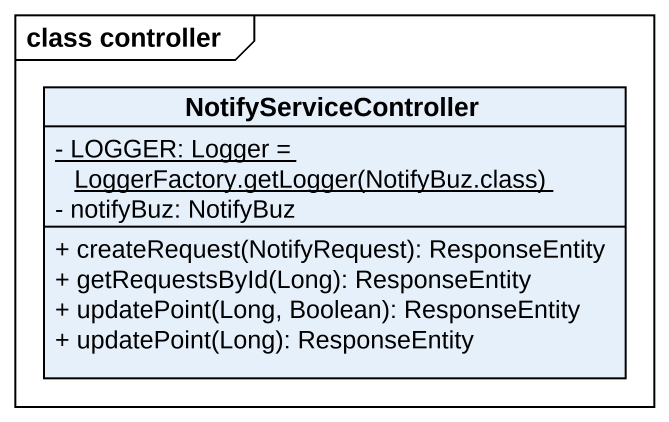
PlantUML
@startuml
mainframe class controller
hide circle
hide empty members
skinparam classAttributeIconSize 0
class NotifyServiceController {
  {static} {field} - LOGGER: Logger = LoggerFactory.getLogger(NotifyBuz.class)
  - notifyBuz: NotifyBuz
  + createRequest(NotifyRequest): ResponseEntity
  + getRequestsById(Long): ResponseEntity
  + updatePoint(Long, Boolean): ResponseEntity
  + updatePoint(Long): ResponseEntity
}
@enduml
